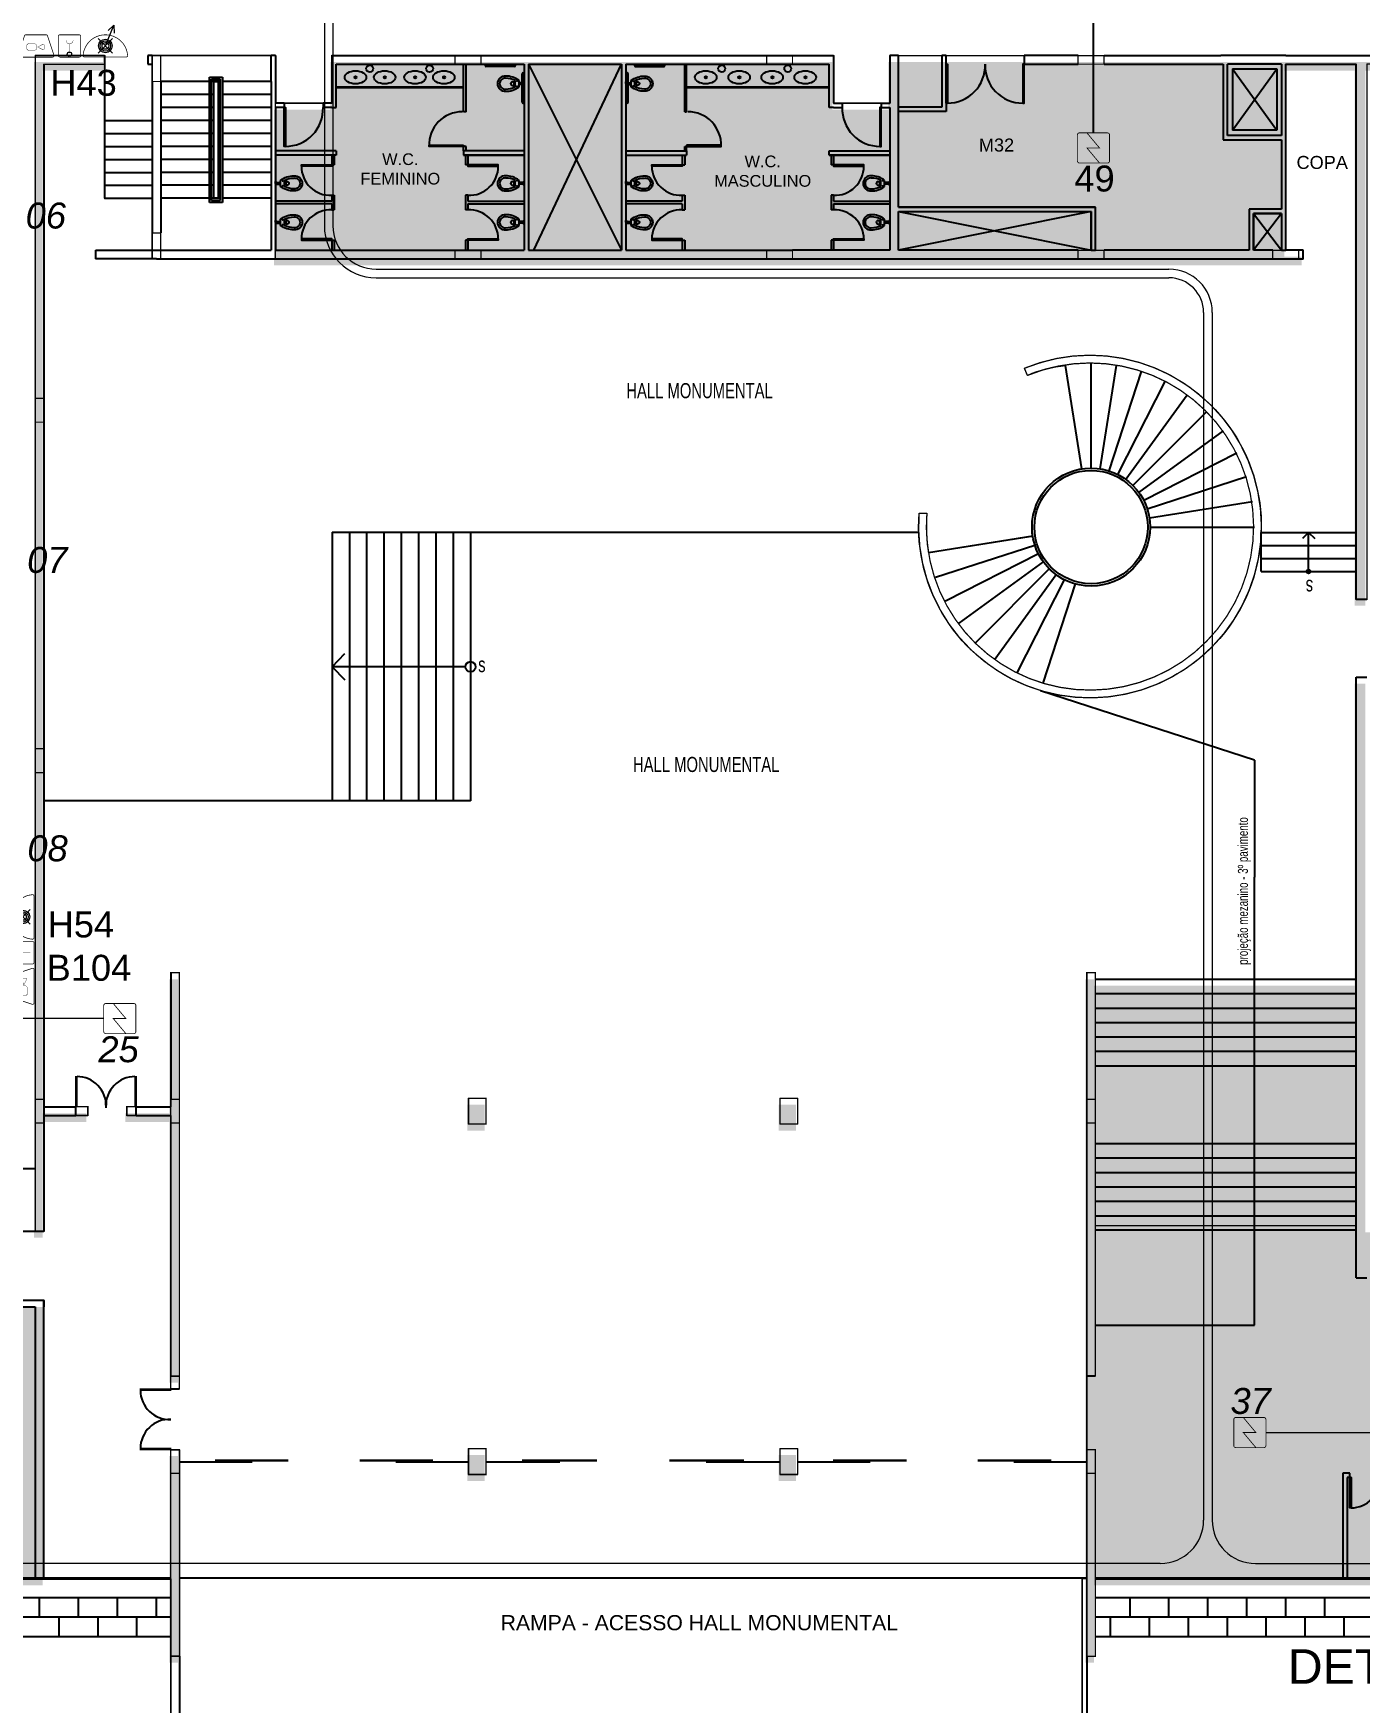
# Model space of a CAD drawing. Header units: metres. Extents: x -331 to 2982, y 362 to 2539.
# Drawn here: x 795.19 to 825.85, y 903.21 to 941.8 of the extents above; entities that cross this region are included whole.
import ezdxf
from ezdxf.enums import TextEntityAlignment as Align

# ---------------------------------------------------------------- set-up
doc = ezdxf.new("R2010")
doc.units = ezdxf.units.M
doc.layers.get('0').update_dxf_attribs({"color": 251})
for name, color, linetype in [('72_EGR_BASE_PRIMITIVE', 7, 'Continuous'), ('CX', 251, 'Continuous'), ('DET. FUMAÇA', 1, 'Continuous'), ('Div', 251, 'Continuous'), ('Pis', 251, 'Continuous')]:
    doc.layers.add(name, color=color, linetype=linetype)
doc.layers.add('_salas', color=251, linetype='Continuous', plot=False)
doc.styles.add('ARIAL', font='arial.ttf')
doc.styles.get("Standard").update_dxf_attribs({"font": 'arial.ttf', "height": 0.3})
doc.styles.add('X3G_ENTITY_1416989F', font='arial.ttf', dxfattribs={"height": 0.6})
doc.styles.add('X3G_ENTITY_14169C37', font='arial.ttf', dxfattribs={"height": 0.6})
doc.styles.add('X3G_ENTITY_14169CA3', font='arial.ttf', dxfattribs={"height": 0.6})
doc.styles.add('X3G_ENTITY_14169CA5', font='arial.ttf', dxfattribs={"height": 0.6})
doc.styles.add('X3G_ENTITY_14169CA7', font='arial.ttf', dxfattribs={"height": 0.6})
doc.styles.add('X3G_ENTITY_1416B688', font='arial.ttf', dxfattribs={"height": 0.6})
doc.styles.add('X3G_ENTITY_14214374', font='arial.ttf', dxfattribs={"height": 0.6})
doc.styles.add('X3G_ENTITY_14228BB1', font='arial.ttf', dxfattribs={"height": 0.6})
doc.styles.add('X3G_ENTITY_14228C2F', font='arial.ttf', dxfattribs={"height": 0.6})

# ---------------------------------------------------------------- blocks, each defined once
blk = doc.blocks.new('Detector de fumaça')
at = {"layer": 'DET. FUMAÇA', "linetype": 'Continuous', "lineweight": 15, "const_width": 0.0187}
blk.add_lwpolyline([(774.599, 539.816), (775.249, 539.816, -0.414214), (775.296, 539.769), (775.296, 539.167, -0.414214), (775.249, 539.12), (774.599, 539.12, -0.414214), (774.553, 539.167), (774.553, 539.769, -0.414214)], format="xyb", close=True, dxfattribs=at)
blk.add_lwpolyline([(774.773, 539.816), (775.064, 539.468), (774.773, 539.468), (775.064, 539.12)], dxfattribs=at)
blk = doc.blocks.new('WEW')
at = {"color": 1, "lineweight": 0, "true_color": 0xe60000}
for p, q in [((1781.244, 994.005), (1781.439, 994.482)), ((1781.439, 994.482), (1781.308, 994.36)), ((1781.439, 994.482), (1781.447, 994.302)), ((1781.075, 994.175), (1781.413, 993.836)), ((1781.413, 994.175), (1781.075, 993.836))]:
    blk.add_line(p, q, dxfattribs=at)
at = {"color": 1, "true_color": 0xe60000, "const_width": 0.0172}
for points in [[(1779.259, 993.747), (1780.023, 993.747, 0.511918), (1780.056, 993.793), (1779.907, 994.24, 0.322823), (1779.874, 994.263), (1779.408, 994.263, 0.322823), (1779.375, 994.24), (1779.226, 993.793, 0.511918)], [(1780.193, 994.263), (1780.641, 994.263, -0.414214), (1780.675, 994.229), (1780.675, 993.782, -0.414214), (1780.641, 993.747), (1780.193, 993.747, -0.414214), (1780.159, 993.782), (1780.159, 994.229, -0.414214)], [(1780.764, 993.748), (1781.724, 993.748, 0.435311), (1781.759, 993.784, 0.930949), (1780.73, 993.784, 0.435311)]]:
    blk.add_lwpolyline(points, format="xyb", close=True, dxfattribs=at)
at = {"color": 1, "true_color": 0xe60000, "const_width": 0.0086}
for points in [[(1779.463, 994.06), (1779.617, 994.06), (1779.652, 994.026), (1779.652, 993.936), (1779.617, 993.902), (1779.463, 993.902), (1779.428, 993.936), (1779.428, 994.026)], [(1779.832, 993.936), (1779.832, 994.026), (1779.802, 994.044), (1779.679, 993.981), (1779.802, 993.918)]]:
    blk.add_lwpolyline(points, close=True, dxfattribs=at)
for points in [[(1780.336, 994.135), (1780.338, 994.117), (1780.344, 994.099), (1780.351, 994.088), (1780.365, 994.073), (1780.373, 994.067), (1780.386, 994.06), (1780.397, 994.057), (1780.413, 994.055), (1780.421, 994.055), (1780.431, 994.056), (1780.45, 994.062), (1780.464, 994.07), (1780.477, 994.082), (1780.488, 994.096), (1780.494, 994.11), (1780.497, 994.122), (1780.498, 994.13), (1780.498, 994.136)], [(1780.417, 993.837), (1780.417, 994.055)]]:
    blk.add_lwpolyline(points, dxfattribs=at)
at = {"color": 1, "lineweight": 0, "true_color": 0xe60000}
for radius in [0.158, 0.119, 0.0774]:
    blk.add_circle((1781.244, 994.005), radius, dxfattribs=at)
blk = doc.blocks.new('VASO-SAN')
for p, q in [((302.411, 172.354), (302.411, 172.494)), ((302.499, 172.354), (302.499, 172.494)), ((302.351, 172.465), (302.38, 172.465)), ((302.351, 172.383), (302.38, 172.383)), ((302.38, 172.465), (302.38, 172.383)), ((302.599, 172.444), (302.499, 172.444)), ((302.599, 172.404), (302.499, 172.404)), ((302.599, 172.444), (302.599, 172.455)), ((302.599, 172.404), (302.599, 172.444)), ((302.599, 172.404), (302.599, 172.393)), ((302.619, 172.464), (302.609, 172.464)), ((302.619, 172.383), (302.609, 172.383)), ((302.619, 172.424), (302.619, 172.464)), ((302.619, 172.424), (302.619, 172.383))]:
    blk.add_line(p, q)
for centre in [(302.453, 172.486), (302.453, 172.362)]:
    blk.add_circle(centre, 0.00707)
for centre, radius, start, end in [((302.178, 172.42), 0.179, 86.6811, 178.7962), ((302.178, 172.42), 0.129, 86.6811, 178.7962), ((302.205, 172.134), 0.464, 50.6979, 92.0637), ((302.205, 172.134), 0.414, 60.1325, 92.0637), ((302.178, 172.427), 0.179, 181.2038, 273.3189), ((302.178, 172.427), 0.129, 181.2038, 273.3189), ((302.205, 172.713), 0.464, 267.9363, 309.3021), ((302.205, 172.713), 0.414, 267.9363, 299.8675), ((302.349, 172.422), 0.043, 86.6811, 178.7962), ((302.349, 172.426), 0.043, 181.2038, 273.3189), ((302.609, 172.455), 0.00935, 90, 180), ((302.609, 172.393), 0.00935, 180, 270)]:
    blk.add_arc(centre, radius, start, end)

msp = doc.modelspace()

# ---------------------------------------------------------------- hatches: boundary and pattern name
at = {"layer": '_salas', "transparency": 33554559}
h = msp.add_hatch(color=256, dxfattribs=at)
h.dxf.hatch_style = 1
h.paths.add_polyline_path([(779.351, 955.411), (776.826, 955.411), (776.826, 956.986), (779.351, 956.986), (792.881, 956.986), (792.881, 959.011), (795.12, 959.011), (795.12, 968.046), (770.956, 968.046), (770.956, 955.411), (764.106, 955.411), (764.106, 946.461), (770.956, 946.461), (770.956, 905.926), (795.406, 905.926), (795.406, 912.361), (773.841, 912.361), (773.841, 913.961), (777.366, 913.961), (777.366, 941.136), (776.426, 941.136), (776.426, 946.461), (779.351, 946.461)])
h = msp.add_hatch(color=256, dxfattribs=at)
h.dxf.hatch_style = 1
h.paths.add_polyline_path([(795.406, 940.936), (796.806, 940.936), (796.806, 941.136), (795.206, 941.136), (795.206, 913.961), (795.406, 913.961), (795.406, 916.636), (796.421, 916.636), (796.421, 916.836), (795.406, 916.836)])
h = msp.add_hatch(color=256, dxfattribs=at)
h.dxf.hatch_style = 1
h.paths.add_polyline_path([(795.406, 940.936), (796.806, 940.936), (796.806, 941.136), (795.206, 941.136), (795.206, 913.961), (795.406, 913.961), (795.406, 916.636), (796.421, 916.636), (796.421, 916.836), (795.406, 916.836)])
h = msp.add_hatch(color=256, dxfattribs=at)
h.dxf.hatch_style = 1
h.paths.add_polyline_path([(824.106, 940.936), (825.731, 940.936), (825.731, 928.568), (825.981, 928.568), (825.981, 940.936), (827.206, 940.936), (827.206, 941.136), (814.956, 941.136), (814.956, 940.036), (813.656, 940.036), (813.656, 941.136), (802.056, 941.136), (802.056, 940.036), (800.756, 940.036), (800.756, 936.436), (824.506, 936.436), (824.506, 936.636), (824.106, 936.636)])
h = msp.add_hatch(color=256, dxfattribs=at)
h.dxf.hatch_style = 1
h.paths.add_polyline_path([(870.156, 914.086), (825.981, 914.086), (825.981, 926.768), (825.731, 926.768), (825.731, 919.786), (819.706, 919.786), (819.706, 919.936), (819.506, 919.936), (819.506, 904.136), (819.706, 904.136), (819.706, 905.926), (875.356, 905.926), (875.356, 909.392), (874.131, 909.392), (874.131, 910.286), (874.481, 910.286), (874.481, 910.386), (870.931, 910.386), (870.931, 910.286), (871.281, 910.286), (871.281, 909.392), (870.156, 909.392)])
h = msp.add_hatch(color=256, dxfattribs=at)
h.dxf.hatch_style = 1
h.paths.add_polyline_path([(798.536, 919.936), (798.336, 919.936), (798.336, 916.836), (797.321, 916.836), (797.321, 916.636), (798.336, 916.636), (798.336, 910.611), (798.536, 910.611)])
h = msp.add_hatch(color=256, dxfattribs=at)
h.dxf.hatch_style = 1
h.paths.add_polyline_path([(798.536, 919.936), (798.336, 919.936), (798.336, 916.836), (797.321, 916.836), (797.321, 916.636), (798.336, 916.636), (798.336, 910.611), (798.536, 910.611)])
h = msp.add_hatch(color=256, dxfattribs=at)
h.dxf.hatch_style = 1
h.paths.add_polyline_path([(812.821, 917.036), (812.421, 917.036), (812.421, 916.436), (812.821, 916.436)])
h.paths.add_polyline_path([(805.621, 917.036), (805.221, 917.036), (805.221, 916.436), (805.621, 916.436)])
h.paths.add_polyline_path([(812.821, 908.936), (812.421, 908.936), (812.421, 908.336), (812.821, 908.336)])
h.paths.add_polyline_path([(805.621, 908.936), (805.221, 908.936), (805.221, 908.336), (805.621, 908.336)])
h = msp.add_hatch(color=256, dxfattribs=at)
h.dxf.hatch_style = 1
h.paths.add_polyline_path([(812.821, 917.036), (812.421, 917.036), (812.421, 916.436), (812.821, 916.436)])
h.paths.add_polyline_path([(805.621, 917.036), (805.221, 917.036), (805.221, 916.436), (805.621, 916.436)])
h.paths.add_polyline_path([(812.821, 908.936), (812.421, 908.936), (812.421, 908.336), (812.821, 908.336)])
h.paths.add_polyline_path([(805.621, 908.936), (805.221, 908.936), (805.221, 908.336), (805.621, 908.336)])
h = msp.add_hatch(color=256, dxfattribs=at)
h.dxf.hatch_style = 1
h.paths.add_polyline_path([(798.536, 908.911), (798.336, 908.911), (798.336, 904.136), (798.536, 904.136)])
h = msp.add_hatch(color=256, dxfattribs=at)
h.dxf.hatch_style = 1
h.paths.add_polyline_path([(798.536, 908.911), (798.336, 908.911), (798.336, 904.136), (798.536, 904.136)])

# ---------------------------------------------------------------- linework, layer by layer
at = {"lineweight": 0}
for p, q in [((773.859, 912.511), (795.424, 912.511)), ((795.424, 912.511), (795.424, 906.076))]:
    msp.add_line(p, q, dxfattribs=at)
for points in [[(876.539, 968.196), (895.249, 968.196), (895.249, 906.076), (819.739, 906.076)], [(798.369, 906.076), (770.989, 906.076), (770.989, 946.611)], [(800.789, 940.186), (802.089, 940.186), (802.089, 941.286), (813.689, 941.286), (813.689, 940.186), (814.989, 940.186), (814.989, 941.286), (827.239, 941.286), (827.239, 941.086), (826.014, 941.086), (826.014, 928.718), (825.764, 928.718), (825.764, 941.086), (824.139, 941.086), (824.139, 936.786), (824.539, 936.786), (824.539, 936.586), (800.789, 936.586)], [(797.939, 936.786), (796.639, 936.786), (796.639, 936.586), (797.939, 936.586)], [(819.739, 919.936), (819.739, 920.086), (819.539, 920.086), (819.539, 904.286), (819.739, 904.286), (819.739, 906.076)], [(798.369, 906.076), (798.369, 873.934), (819.434, 873.934), (819.434, 906.076)], [(819.539, 906.076), (819.434, 906.076)]]:
    msp.add_lwpolyline(points, dxfattribs=at)
for points in [[(796.839, 941.086), (796.839, 941.286), (795.239, 941.286), (795.239, 914.111), (795.439, 914.111), (795.439, 916.786), (796.454, 916.786), (796.454, 916.986), (795.439, 916.986), (795.439, 941.086)], [(797.939, 936.586), (800.789, 936.586), (800.789, 941.286), (797.939, 941.286)], [(796.839, 939.786), (797.939, 939.786), (797.939, 937.986), (796.839, 937.986)], [(802.097, 930.259), (805.297, 930.259), (805.297, 924.059), (802.097, 924.059)], [(798.569, 910.761), (798.569, 920.086), (798.369, 920.086), (798.369, 916.986), (797.354, 916.986), (797.354, 916.786), (798.369, 916.786), (798.369, 910.761)], [(819.739, 919.936), (825.764, 919.936), (825.764, 914.236), (819.739, 914.236)], [(805.254, 917.186), (805.654, 917.186), (805.654, 916.586), (805.254, 916.586)], [(812.454, 917.186), (812.854, 917.186), (812.854, 916.586), (812.454, 916.586)], [(798.369, 909.061), (798.569, 909.061), (798.569, 904.286), (798.369, 904.286)], [(805.254, 909.086), (805.654, 909.086), (805.654, 908.486), (805.254, 908.486)], [(812.454, 909.086), (812.854, 909.086), (812.854, 908.486), (812.454, 908.486)]]:
    msp.add_lwpolyline(points, close=True, dxfattribs=at)
msp.add_lwpolyline([(819.425, 931.734), (819.047, 934.12, 0.078409), (818.166, 933.891), (818.097, 934.057, -3.545792), (815.666, 930.708), (815.846, 930.708, 0.060935), (815.883, 929.791), (818.29, 930.173, -0.414214), (819.425, 931.734)], format="xyb", close=True, dxfattribs=at)
at = {"layer": '72_EGR_BASE_PRIMITIVE', "color": 150, "true_color": 0x007fff}
msp.add_polyline3d([(819.695, 939.488, 0), (819.695, 942.91, 0)], dxfattribs=at)
at = {"layer": 'CX', "ltscale": 8}
for points in [[(816.289, 941.086), (816.319, 941.086), (816.319, 940.186), (816.289, 940.186)], [(818.089, 941.086), (818.059, 941.086), (818.059, 940.186), (818.089, 940.186)], [(800.989, 940.086), (801.019, 940.086), (801.019, 939.186), (800.989, 939.186)], [(814.789, 940.086), (814.759, 940.086), (814.759, 939.186), (814.789, 939.186)], [(805.139, 939.216), (805.139, 939.186), (804.339, 939.186), (804.339, 939.216)], [(810.289, 939.216), (810.289, 939.186), (811.089, 939.186), (811.089, 939.216)], [(802.089, 938.756), (802.089, 938.726), (801.389, 938.726), (801.389, 938.756)], [(805.239, 938.756), (805.239, 938.726), (805.939, 938.726), (805.939, 938.756)], [(810.189, 938.756), (810.189, 938.726), (809.489, 938.726), (809.489, 938.756)], [(813.689, 938.756), (813.689, 938.726), (814.389, 938.726), (814.389, 938.756)], [(802.089, 937.016), (802.089, 937.046), (801.389, 937.046), (801.389, 937.016)], [(805.239, 937.016), (805.239, 937.046), (805.939, 937.046), (805.939, 937.016)], [(810.189, 937.016), (810.189, 937.046), (809.489, 937.046), (809.489, 937.016)], [(813.689, 937.016), (813.689, 937.046), (814.389, 937.046), (814.389, 937.016)], [(825.618, 908.416), (825.648, 908.416), (825.648, 907.716), (825.618, 907.716)]]:
    msp.add_lwpolyline(points, close=True, dxfattribs=at)
at = {"layer": 'CX', "color": 251, "ltscale": 8, "true_color": 0x606060}
for centre, radius, start, end in [((816.319, 941.057), 0.871, 270, 1.942), ((818.059, 941.057), 0.871, 178.058, 270), ((801.019, 940.057), 0.871, 270, 1.942), ((805.109, 939.216), 0.771, 90, 182.1894), ((810.319, 939.216), 0.771, 357.8106, 90), ((814.759, 940.057), 0.871, 178.058, 270), ((802.059, 938.726), 0.671, 180, 272.5089), ((805.268, 938.726), 0.671, 267.4911, 0), ((810.159, 938.726), 0.671, 180, 272.5089), ((813.718, 938.726), 0.671, 267.4911, 0), ((802.059, 937.046), 0.671, 87.4911, 180), ((805.268, 937.046), 0.671, 0, 92.5089), ((810.159, 937.046), 0.671, 87.4911, 180), ((813.718, 937.046), 0.671, 0, 92.5089), ((825.648, 908.387), 0.671, 270, 2.5089)]:
    msp.add_arc(centre, radius, start, end, dxfattribs=at)
at = {"layer": 'DET. FUMAÇA', "color": 2, "linetype": 'Continuous', "lineweight": 0}
msp.add_circle((796.029, 941.317), 0.0504, dxfattribs=at)
at = {"layer": 'Div', "color": 230, "linetype": 'Continuous', "lineweight": 0}
for p, q in [((801.919, 947.75), (801.919, 937.348)), ((802.119, 947.75), (802.119, 937.348)), ((803.119, 936.348), (821.439, 936.348)), ((803.119, 936.148), (821.439, 936.148)), ((822.239, 935.348), (822.239, 907.431)), ((822.439, 935.348), (822.439, 907.431)), ((821.239, 906.431), (769.27, 906.431)), ((823.439, 906.431), (897.657, 906.431))]:
    msp.add_line(p, q, dxfattribs=at)
at = {"layer": 'Div', "lineweight": 0, "ltscale": 0.8}
for p, q in [((805.139, 939.986), (805.139, 941.086)), ((805.199, 939.986), (805.199, 941.086)), ((810.249, 939.986), (810.249, 941.086)), ((810.289, 939.986), (810.289, 941.086)), ((805.139, 939.086), (805.139, 939.186)), ((805.199, 939.086), (805.199, 939.186)), ((810.249, 939.086), (810.249, 939.186)), ((810.289, 939.086), (810.289, 939.186)), ((802.089, 938.986), (802.089, 938.756)), ((802.089, 938.756), (802.149, 938.756)), ((802.149, 938.986), (802.149, 938.756)), ((805.179, 938.986), (805.179, 938.756)), ((805.239, 938.756), (805.179, 938.756)), ((805.239, 938.986), (805.239, 938.756)), ((810.189, 938.986), (810.189, 938.756)), ((810.189, 938.756), (810.249, 938.756)), ((810.249, 938.986), (810.249, 938.756)), ((813.629, 938.986), (813.629, 938.756)), ((813.689, 938.756), (813.629, 938.756)), ((813.689, 938.986), (813.689, 938.756)), ((802.089, 938.056), (802.149, 938.056)), ((802.089, 938.056), (802.089, 937.916)), ((802.149, 938.056), (802.149, 937.716)), ((805.239, 938.056), (805.179, 938.056)), ((805.179, 938.056), (805.179, 937.716)), ((805.239, 938.056), (805.239, 937.916)), ((810.189, 938.056), (810.249, 938.056)), ((810.189, 938.056), (810.189, 937.916)), ((810.249, 938.056), (810.249, 937.716)), ((813.689, 938.056), (813.629, 938.056)), ((813.629, 938.056), (813.629, 937.716)), ((813.689, 938.056), (813.689, 937.916)), ((802.089, 937.916), (800.789, 937.916)), ((802.089, 937.856), (800.789, 937.856)), ((802.089, 937.856), (802.089, 937.716)), ((802.089, 937.716), (802.149, 937.716)), ((805.239, 937.716), (805.179, 937.716)), ((805.239, 937.916), (806.539, 937.916)), ((805.239, 937.856), (806.539, 937.856)), ((805.239, 937.856), (805.239, 937.716)), ((810.189, 937.916), (808.889, 937.916)), ((810.189, 937.856), (808.889, 937.856)), ((810.189, 937.856), (810.189, 937.716)), ((810.189, 937.716), (810.249, 937.716)), ((813.689, 937.716), (813.629, 937.716)), ((813.689, 937.916), (814.989, 937.916)), ((813.689, 937.856), (814.989, 937.856)), ((813.689, 937.856), (813.689, 937.716)), ((802.089, 937.016), (802.149, 937.016)), ((802.089, 937.016), (802.089, 936.786)), ((802.089, 936.866), (802.089, 936.786)), ((802.149, 937.016), (802.149, 936.786)), ((805.239, 937.016), (805.179, 937.016)), ((805.179, 937.016), (805.179, 936.786)), ((805.239, 937.016), (805.239, 936.786)), ((810.189, 937.016), (810.249, 937.016)), ((810.189, 937.016), (810.189, 936.786)), ((810.249, 937.016), (810.249, 936.786)), ((813.689, 937.016), (813.629, 937.016)), ((813.629, 937.016), (813.629, 936.786)), ((813.689, 937.016), (813.689, 936.786))]:
    msp.add_line(p, q, dxfattribs=at)
at = {"layer": 'Div', "lineweight": 0}
for p, q in [((805.199, 939.986), (805.139, 939.986)), ((810.249, 939.986), (810.289, 939.986)), ((805.199, 939.186), (805.139, 939.186)), ((810.249, 939.186), (810.289, 939.186)), ((825.648, 908.416), (825.554, 908.416)), ((825.648, 908.416), (825.554, 908.416)), ((825.618, 908.416), (825.618, 908.516))]:
    msp.add_line(p, q, dxfattribs=at)
at = {"layer": 'Div', "color": 150, "linetype": 'Continuous', "lineweight": 0}
for p, q in [((796.821, 919.026), (794.587, 919.026)), ((823.68, 909.457), (827.246, 909.457))]:
    msp.add_line(p, q, dxfattribs=at)
at = {"layer": 'Div', "color": 230, "linetype": 'Continuous', "lineweight": 0}
for centre, radius, start, end in [((803.119, 937.348), 1.2, 180, 270), ((803.119, 937.348), 1, 180, 270), ((821.439, 935.348), 1, 0, 90), ((821.439, 935.348), 0.8, 0, 90), ((821.239, 907.431), 1, 270, 0), ((823.439, 907.431), 1, 180, 270)]:
    msp.add_arc(centre, radius, start, end, dxfattribs=at)
at = {"layer": 'Pis'}
for p, q in [((795.439, 941.086), (795.439, 914.111)), ((796.839, 941.286), (796.839, 941.086)), ((796.839, 941.086), (796.839, 937.986)), ((797.939, 941.286), (797.839, 941.286)), ((797.839, 941.286), (797.839, 941.086)), ((797.839, 941.086), (797.939, 941.086)), ((800.789, 941.286), (800.689, 941.286)), ((800.689, 940.686), (800.689, 941.286)), ((800.789, 941.286), (800.789, 940.186)), ((802.089, 941.286), (813.689, 941.286)), ((802.089, 941.286), (802.089, 940.186)), ((802.189, 940.086), (802.189, 941.086)), ((802.189, 941.086), (806.539, 941.086)), ((802.189, 940.086), (802.189, 941.086)), ((805.139, 939.986), (805.139, 941.086)), ((805.199, 939.986), (805.199, 941.086)), ((805.637, 941.061), (805.637, 941.086)), ((805.662, 941.062), (805.662, 941.086)), ((806.312, 941.061), (805.664, 941.061)), ((806.314, 941.062), (806.314, 941.086)), ((806.339, 941.061), (806.339, 941.086)), ((806.539, 941.086), (806.539, 936.786)), ((806.639, 941.086), (808.789, 936.786)), ((806.639, 941.086), (806.639, 936.786)), ((806.639, 941.086), (808.789, 941.086)), ((806.764, 936.786), (808.789, 941.086)), ((808.789, 941.086), (808.789, 936.786)), ((808.889, 941.086), (808.889, 936.786)), ((808.889, 941.086), (813.589, 941.086)), ((809.089, 941.061), (809.089, 941.086)), ((809.114, 941.062), (809.114, 941.086)), ((809.115, 941.061), (809.764, 941.061)), ((809.765, 941.062), (809.765, 941.086)), ((809.79, 941.061), (809.79, 941.086)), ((810.249, 939.986), (810.249, 941.086)), ((810.289, 939.986), (810.289, 941.086)), ((813.589, 940.086), (813.589, 941.086)), ((813.589, 940.086), (813.589, 941.086)), ((813.589, 940.086), (813.589, 941.086)), ((813.689, 941.286), (813.689, 940.186)), ((815.189, 941.286), (814.989, 941.286)), ((814.989, 941.286), (814.989, 940.186)), ((815.189, 937.779), (815.189, 941.286)), ((816.289, 941.286), (816.189, 941.286)), ((816.189, 941.286), (816.189, 940.093)), ((816.289, 941.086), (816.289, 941.286)), ((816.289, 941.086), (816.289, 939.993)), ((819.339, 941.286), (818.089, 941.286)), ((818.089, 941.286), (818.089, 941.086)), ((818.089, 941.086), (819.339, 941.086)), ((819.939, 941.286), (822.639, 941.286)), ((819.939, 941.086), (822.639, 941.086)), ((824.139, 941.286), (822.639, 941.286)), ((822.639, 941.086), (822.689, 941.086)), ((822.689, 941.086), (822.689, 939.336)), ((824.039, 941.086), (822.789, 941.086)), ((822.789, 939.436), (822.789, 941.086)), ((824.039, 941.086), (824.039, 939.436)), ((824.139, 941.286), (827.239, 941.286)), ((824.139, 941.086), (825.764, 941.086)), ((824.139, 936.786), (824.139, 941.086)), ((825.764, 928.718), (825.764, 941.086)), ((797.939, 940.686), (797.939, 937.186)), ((798.139, 940.686), (798.139, 937.186)), ((799.264, 940.686), (798.139, 940.686)), ((799.264, 937.886), (799.264, 940.786)), ((799.264, 940.786), (799.564, 940.786)), ((799.314, 937.936), (799.314, 940.736)), ((799.314, 940.736), (799.514, 940.736)), ((799.514, 940.686), (799.314, 940.686)), ((799.364, 937.986), (799.364, 940.686)), ((799.364, 940.686), (799.464, 940.686)), ((799.464, 940.686), (799.464, 937.986)), ((799.514, 940.736), (799.514, 937.936)), ((799.564, 940.786), (799.564, 937.886)), ((800.689, 940.686), (799.564, 940.686)), ((799.564, 940.686), (799.564, 937.986)), ((800.689, 940.686), (800.689, 937.986)), ((806.314, 941.036), (805.662, 941.036)), ((806.489, 940.211), (806.489, 940.862)), ((806.514, 940.887), (806.539, 940.887)), ((806.514, 940.212), (806.514, 940.861)), ((806.515, 940.862), (806.539, 940.862)), ((808.914, 940.887), (808.889, 940.887)), ((808.912, 940.862), (808.889, 940.862)), ((808.914, 940.212), (808.914, 940.861)), ((808.939, 940.211), (808.939, 940.862)), ((809.114, 941.036), (809.765, 941.036)), ((822.907, 939.558), (823.929, 940.976)), ((822.907, 940.976), (823.929, 939.558)), ((822.907, 940.976), (823.929, 940.976)), ((822.907, 940.976), (822.907, 939.558)), ((823.929, 940.976), (823.929, 939.558)), ((799.264, 940.386), (798.139, 940.386)), ((799.364, 940.386), (799.314, 940.386)), ((799.514, 940.386), (799.464, 940.386)), ((800.689, 940.386), (799.564, 940.386)), ((805.139, 940.556), (802.189, 940.556)), ((805.139, 940.536), (802.189, 940.536)), ((813.589, 940.556), (810.289, 940.556)), ((813.589, 940.536), (810.289, 940.536)), ((799.264, 940.086), (798.139, 940.086)), ((799.364, 940.086), (799.314, 940.086)), ((799.514, 940.086), (799.464, 940.086)), ((800.689, 940.086), (799.564, 940.086)), ((800.989, 940.186), (800.789, 940.186)), ((800.989, 940.086), (800.789, 940.086)), ((800.789, 940.086), (800.789, 936.786)), ((800.989, 940.186), (800.989, 940.086)), ((801.889, 940.186), (801.889, 940.086)), ((802.089, 940.186), (801.889, 940.186)), ((802.089, 940.086), (801.889, 940.086)), ((802.089, 940.086), (802.189, 940.086)), ((802.089, 940.086), (802.189, 940.086)), ((805.199, 939.986), (805.139, 939.986)), ((806.514, 940.186), (806.539, 940.186)), ((806.515, 940.211), (806.539, 940.211)), ((808.912, 940.211), (808.889, 940.211)), ((808.914, 940.186), (808.889, 940.186)), ((810.249, 939.986), (810.289, 939.986)), ((813.689, 940.086), (813.589, 940.086)), ((813.689, 940.086), (813.589, 940.086)), ((813.689, 940.086), (813.589, 940.086)), ((813.689, 940.186), (813.889, 940.186)), ((813.689, 940.086), (813.889, 940.086)), ((813.889, 940.186), (813.889, 940.086)), ((814.789, 940.186), (814.789, 940.086)), ((814.789, 940.186), (814.989, 940.186)), ((814.789, 940.086), (814.989, 940.086)), ((814.989, 940.086), (814.989, 938.986)), ((816.189, 940.093), (815.189, 940.093)), ((816.289, 939.993), (815.189, 939.993)), ((796.839, 939.786), (797.939, 939.786)), ((799.264, 939.786), (798.139, 939.786)), ((799.364, 939.786), (799.314, 939.786)), ((799.514, 939.786), (799.464, 939.786)), ((800.689, 939.786), (799.564, 939.786)), ((823.929, 939.558), (822.907, 939.558)), ((796.839, 939.486), (797.939, 939.486)), ((796.839, 939.186), (797.939, 939.186)), ((799.264, 939.486), (798.139, 939.486)), ((799.264, 939.186), (798.139, 939.186)), ((799.364, 939.486), (799.314, 939.486)), ((799.364, 939.186), (799.314, 939.186)), ((799.514, 939.486), (799.464, 939.486)), ((799.514, 939.186), (799.464, 939.186)), ((800.689, 939.486), (799.564, 939.486)), ((800.689, 939.186), (799.564, 939.186)), ((805.139, 939.086), (805.139, 939.186)), ((805.199, 939.186), (805.139, 939.186)), ((805.199, 939.086), (805.199, 939.186)), ((810.249, 939.086), (810.249, 939.186)), ((810.249, 939.186), (810.289, 939.186)), ((810.289, 939.086), (810.289, 939.186)), ((822.689, 939.336), (824.039, 939.336)), ((822.689, 939.336), (824.039, 939.336)), ((824.039, 939.436), (822.789, 939.436)), ((824.039, 939.436), (822.789, 939.436)), ((824.039, 939.336), (824.039, 937.736)), ((824.039, 939.336), (824.039, 937.736)), ((796.839, 938.886), (797.939, 938.886)), ((799.264, 938.886), (798.139, 938.886)), ((799.364, 938.886), (799.314, 938.886)), ((799.514, 938.886), (799.464, 938.886)), ((800.689, 938.886), (799.564, 938.886)), ((802.189, 939.086), (800.789, 939.086)), ((800.789, 939.086), (800.789, 939.036)), ((802.189, 938.986), (800.789, 938.986)), ((802.089, 938.986), (802.089, 938.756)), ((802.089, 938.756), (802.149, 938.756)), ((802.149, 938.986), (802.149, 938.756)), ((802.189, 939.086), (802.189, 938.986)), ((806.539, 939.086), (805.139, 939.086)), ((805.139, 939.086), (805.139, 938.986)), ((806.539, 938.986), (805.139, 938.986)), ((805.139, 938.986), (806.539, 938.986)), ((805.179, 938.986), (805.179, 938.756)), ((805.239, 938.756), (805.179, 938.756)), ((805.239, 938.986), (805.239, 938.756)), ((808.889, 939.086), (810.289, 939.086)), ((808.889, 938.986), (810.289, 938.986)), ((810.189, 938.986), (810.189, 938.756)), ((810.189, 938.756), (810.249, 938.756)), ((810.249, 938.986), (810.249, 938.756)), ((810.289, 939.086), (810.289, 938.986)), ((813.589, 939.086), (814.989, 939.086)), ((813.589, 938.986), (813.589, 939.086)), ((813.589, 938.986), (814.989, 938.986)), ((814.989, 938.986), (813.589, 938.986)), ((813.589, 938.986), (814.989, 938.986)), ((813.629, 938.986), (813.629, 938.756)), ((813.689, 938.756), (813.629, 938.756)), ((813.689, 938.986), (813.689, 938.756)), ((814.989, 938.986), (814.989, 936.786)), ((796.839, 938.586), (797.939, 938.586)), ((799.264, 938.586), (798.139, 938.586)), ((799.364, 938.586), (799.314, 938.586)), ((799.514, 938.586), (799.464, 938.586)), ((800.689, 938.586), (799.564, 938.586)), ((796.839, 938.286), (797.939, 938.286)), ((796.839, 937.986), (797.939, 937.986)), ((799.264, 938.286), (798.139, 938.286)), ((799.264, 937.986), (798.139, 937.986)), ((799.364, 938.286), (799.314, 938.286)), ((799.514, 937.986), (799.314, 937.986)), ((799.464, 937.986), (799.364, 937.986)), ((799.514, 938.286), (799.464, 938.286)), ((800.689, 938.286), (799.564, 938.286)), ((800.689, 937.986), (799.564, 937.986)), ((799.564, 937.986), (799.564, 937.886)), ((800.689, 937.986), (800.689, 936.786)), ((802.089, 938.056), (802.149, 938.056)), ((802.089, 938.056), (802.089, 937.916)), ((802.149, 938.056), (802.149, 937.716)), ((805.239, 938.056), (805.179, 938.056)), ((805.179, 938.056), (805.179, 937.716)), ((805.239, 938.056), (805.239, 937.916)), ((810.189, 938.056), (810.249, 938.056)), ((810.189, 938.056), (810.189, 937.916)), ((810.249, 938.056), (810.249, 937.716)), ((813.689, 938.056), (813.629, 938.056)), ((813.629, 938.056), (813.629, 937.716)), ((813.689, 938.056), (813.689, 937.916)), ((799.564, 937.886), (799.264, 937.886)), ((799.514, 937.936), (799.314, 937.936)), ((802.089, 937.916), (800.789, 937.916)), ((802.089, 937.856), (800.789, 937.856)), ((802.089, 937.856), (802.089, 937.716)), ((802.089, 937.716), (802.149, 937.716)), ((805.239, 937.716), (805.179, 937.716)), ((805.239, 937.916), (806.539, 937.916)), ((805.239, 937.856), (806.539, 937.856)), ((805.239, 937.856), (805.239, 937.716)), ((810.189, 937.916), (808.889, 937.916)), ((810.189, 937.856), (808.889, 937.856)), ((810.189, 937.856), (810.189, 937.716)), ((810.189, 937.716), (810.249, 937.716)), ((813.689, 937.716), (813.629, 937.716)), ((813.689, 937.916), (814.989, 937.916)), ((813.689, 937.856), (814.989, 937.856)), ((813.689, 937.856), (813.689, 937.716)), ((815.189, 937.779), (819.739, 937.779)), ((819.739, 937.779), (815.189, 937.779)), ((815.189, 937.779), (815.189, 937.779)), ((815.189, 937.679), (819.639, 936.786)), ((819.639, 937.679), (815.189, 936.786)), ((815.189, 936.786), (815.189, 937.679)), ((815.189, 937.679), (819.639, 937.679)), ((815.189, 937.679), (819.639, 937.679)), ((815.189, 937.679), (815.189, 937.679)), ((819.639, 936.786), (819.639, 937.679)), ((819.639, 937.679), (819.639, 936.786)), ((819.739, 936.786), (819.739, 937.779)), ((819.739, 936.786), (819.739, 937.779)), ((824.039, 937.736), (823.289, 937.736)), ((823.289, 937.736), (823.289, 936.786)), ((824.039, 937.736), (823.289, 937.736)), ((823.289, 937.736), (823.289, 936.786)), ((823.389, 937.636), (824.039, 936.786)), ((824.039, 937.636), (823.389, 936.786)), ((823.389, 937.636), (823.389, 936.786)), ((824.039, 937.636), (823.389, 937.636)), ((823.389, 936.786), (823.389, 937.636)), ((823.389, 937.636), (824.039, 937.636)), ((824.039, 937.736), (824.039, 937.736)), ((824.039, 937.636), (824.039, 936.786)), ((824.039, 937.636), (824.039, 936.786)), ((802.089, 937.016), (802.149, 937.016)), ((802.089, 937.016), (802.089, 936.786)), ((802.089, 936.866), (802.089, 936.786)), ((802.149, 937.016), (802.149, 936.786)), ((805.239, 937.016), (805.179, 937.016)), ((805.179, 937.016), (805.179, 936.786)), ((805.239, 937.016), (805.239, 936.786)), ((810.189, 937.016), (810.249, 937.016)), ((810.189, 937.016), (810.189, 936.786)), ((810.249, 937.016), (810.249, 936.786)), ((813.689, 937.016), (813.629, 937.016)), ((813.629, 937.016), (813.629, 936.786)), ((813.689, 937.016), (813.689, 936.786)), ((796.639, 936.586), (796.639, 936.786)), ((796.639, 936.786), (797.939, 936.786)), ((797.939, 936.586), (796.639, 936.586)), ((797.939, 936.786), (800.689, 936.786)), ((798.039, 936.586), (797.939, 936.586)), ((798.039, 936.586), (824.439, 936.586)), ((800.789, 936.786), (806.539, 936.786)), ((806.639, 936.786), (808.789, 936.786)), ((808.889, 936.786), (812.739, 936.786)), ((814.989, 936.786), (812.739, 936.786)), ((819.339, 936.786), (815.189, 936.786)), ((819.639, 936.786), (819.739, 936.786)), ((823.289, 936.786), (819.939, 936.786)), ((823.289, 936.786), (823.289, 936.786)), ((823.839, 936.786), (823.389, 936.786)), ((824.039, 936.786), (824.139, 936.786)), ((824.539, 936.786), (824.139, 936.786)), ((824.439, 936.586), (824.539, 936.586)), ((824.539, 936.586), (824.539, 936.786)), ((819.425, 931.734), (819.047, 934.12)), ((819.639, 931.751), (819.639, 934.166)), ((819.852, 931.734), (820.23, 934.12)), ((820.06, 931.684), (820.807, 933.981)), ((820.258, 931.602), (821.355, 933.754)), ((820.441, 931.49), (821.86, 933.444)), ((820.604, 931.351), (822.311, 933.059)), ((820.743, 931.188), (822.697, 932.608)), ((820.855, 931.006), (823.007, 932.102)), ((820.937, 930.808), (823.234, 931.554)), ((820.987, 930.6), (823.372, 930.977)), ((815.656, 930.259), (802.097, 930.259)), ((802.097, 930.259), (802.097, 924.059)), ((802.497, 930.259), (802.497, 924.059)), ((802.897, 930.259), (802.897, 924.059)), ((803.297, 930.259), (803.297, 924.059)), ((803.697, 930.259), (803.697, 924.059)), ((804.097, 930.259), (804.097, 924.059)), ((804.497, 930.259), (804.497, 924.059)), ((804.897, 930.259), (804.897, 924.059)), ((805.297, 930.259), (805.297, 924.059)), ((821.004, 930.386), (823.419, 930.386)), ((823.571, 930.259), (825.764, 930.259)), ((823.571, 929.359), (823.571, 930.259)), ((824.667, 930.259), (824.527, 930.125)), ((824.667, 929.403), (824.667, 930.259)), ((824.667, 930.259), (824.808, 930.125)), ((818.29, 930.173), (815.883, 929.791)), ((818.34, 929.964), (816.044, 929.218)), ((823.571, 929.959), (825.764, 929.959)), ((818.422, 929.766), (816.271, 928.67)), ((818.534, 929.584), (816.581, 928.164)), ((823.571, 929.659), (825.764, 929.659)), ((818.673, 929.421), (816.966, 927.713)), ((818.836, 929.282), (817.417, 927.328)), ((819.019, 929.17), (817.923, 927.018)), ((823.571, 929.359), (825.764, 929.359)), ((819.269, 929.072), (818.523, 926.775)), ((825.764, 928.718), (826.014, 928.718)), ((802.097, 927.159), (802.39, 927.465)), ((805.18, 927.159), (802.097, 927.159)), ((802.097, 927.159), (802.39, 926.852)), ((825.764, 926.645), (825.764, 926.918)), ((825.764, 926.918), (826.014, 926.918)), ((823.419, 924.995), (818.467, 926.603)), ((825.764, 913.036), (825.764, 926.645)), ((823.419, 924.995), (823.419, 922.292)), ((805.297, 924.059), (795.439, 924.059)), ((823.419, 911.936), (823.419, 922.292)), ((798.369, 920.086), (798.369, 917.161)), ((819.739, 919.936), (825.764, 919.936)), ((819.739, 919.603), (825.764, 919.603)), ((819.739, 919.269), (825.764, 919.269)), ((819.739, 918.936), (825.764, 918.936)), ((819.739, 918.603), (825.764, 918.603)), ((819.739, 918.269), (825.764, 918.269)), ((819.739, 917.936), (825.764, 917.936)), ((795.439, 916.986), (796.173, 916.986)), ((795.439, 916.786), (796.173, 916.786)), ((796.173, 916.786), (796.173, 916.986)), ((796.873, 916.966), (796.873, 916.986)), ((797.573, 916.986), (798.369, 916.986)), ((797.573, 916.786), (797.573, 916.986)), ((797.573, 916.786), (798.369, 916.786)), ((819.739, 916.136), (825.764, 916.136)), ((819.739, 915.803), (825.764, 915.803)), ((793.739, 915.561), (795.239, 915.561)), ((819.739, 915.469), (825.764, 915.469)), ((819.739, 915.136), (825.764, 915.136)), ((819.739, 914.803), (825.764, 914.803)), ((819.739, 914.469), (825.764, 914.469)), ((793.739, 914.111), (795.239, 914.111)), ((795.239, 914.111), (795.439, 914.111)), ((825.764, 914.136), (819.739, 914.136)), ((825.764, 913.036), (825.764, 914.136)), ((825.764, 913.036), (826.014, 913.036)), ((795.439, 912.511), (791.989, 912.511)), ((795.439, 906.276), (795.439, 912.511)), ((795.439, 912.511), (795.439, 912.361)), ((795.439, 912.511), (795.439, 912.361)), ((791.989, 912.361), (795.239, 912.361)), ((795.239, 912.361), (795.239, 906.096)), ((819.739, 911.936), (823.419, 911.936)), ((819.739, 910.761), (819.539, 910.761)), ((798.569, 910.461), (798.369, 910.461)), ((825.618, 908.516), (825.454, 908.516)), ((825.454, 908.516), (825.454, 906.096)), ((825.618, 908.416), (825.554, 908.416)), ((825.554, 908.416), (825.554, 906.096)), ((825.648, 908.416), (825.554, 908.416)), ((825.648, 908.416), (825.554, 908.416)), ((825.618, 908.416), (825.618, 908.516)), ((771.239, 906.076), (798.369, 906.076)), ((793.989, 906.096), (798.369, 906.096)), ((795.239, 906.096), (795.439, 906.096)), ((795.439, 906.096), (795.439, 906.296)), ((795.439, 906.096), (795.439, 906.296)), ((798.569, 906.096), (819.539, 906.096)), ((819.739, 906.096), (895.229, 906.096)), ((819.739, 906.076), (895.249, 906.076)), ((798.369, 905.636), (770.809, 905.636)), ((795.339, 905.186), (795.339, 905.636)), ((795.789, 905.636), (795.789, 905.636)), ((796.239, 905.186), (796.239, 905.636)), ((796.689, 905.636), (796.689, 905.636)), ((797.139, 905.186), (797.139, 905.636)), ((798.019, 905.636), (798.019, 905.636)), ((798.039, 905.186), (798.039, 905.636)), ((895.689, 905.636), (819.739, 905.636)), ((820.089, 905.636), (820.089, 905.636)), ((820.539, 905.186), (820.539, 905.636)), ((820.989, 905.636), (820.989, 905.636)), ((821.439, 905.186), (821.439, 905.636)), ((821.889, 905.636), (821.889, 905.636)), ((822.339, 905.186), (822.339, 905.636)), ((822.789, 905.636), (822.789, 905.636)), ((823.239, 905.186), (823.239, 905.636)), ((823.689, 905.636), (823.689, 905.636)), ((824.139, 905.186), (824.139, 905.636)), ((824.589, 905.636), (824.589, 905.636)), ((825.039, 905.186), (825.039, 905.636)), ((825.489, 905.636), (825.489, 905.636)), ((798.369, 905.186), (770.809, 905.186)), ((795.789, 904.736), (795.789, 905.186)), ((796.689, 904.736), (796.689, 905.186)), ((797.589, 904.736), (797.589, 905.186)), ((895.689, 905.186), (819.739, 905.186)), ((820.089, 904.736), (820.089, 905.186)), ((820.989, 904.736), (820.989, 905.186)), ((821.889, 904.736), (821.889, 905.186)), ((822.789, 904.736), (822.789, 905.186)), ((823.689, 904.736), (823.689, 905.186)), ((824.589, 904.736), (824.589, 905.186)), ((825.489, 904.736), (825.489, 905.186)), ((798.369, 904.736), (770.359, 904.736)), ((896.139, 904.736), (819.739, 904.736)), ((798.569, 904.286), (798.569, 873.934)), ((819.539, 904.286), (819.539, 873.934))]:
    msp.add_line(p, q, dxfattribs=at)
at = {"layer": 'Pis', "const_width": 0.03}
for points in [[(876.539, 968.196), (895.249, 968.196), (895.249, 906.076), (819.739, 906.076)], [(798.369, 906.076), (770.989, 906.076), (770.989, 946.611)], [(776.459, 946.611), (776.459, 941.286), (777.399, 941.286), (777.399, 914.111), (773.874, 914.111), (773.874, 912.511), (795.439, 912.511), (795.439, 906.076)], [(795.239, 914.111), (795.239, 941.286), (796.839, 941.286)], [(795.439, 941.086), (796.839, 941.086)], [(800.789, 940.186), (802.089, 940.186), (802.089, 941.286), (813.689, 941.286), (813.689, 940.186), (814.989, 940.186), (814.989, 941.286), (827.239, 941.286), (827.239, 941.086), (826.014, 941.086), (826.014, 928.718), (825.764, 928.718), (825.764, 941.086), (824.139, 941.086), (824.139, 936.786), (824.539, 936.786), (824.539, 936.586), (800.789, 936.586)], [(806.539, 941.086), (806.539, 936.786)], [(806.639, 936.786), (806.639, 941.086)], [(797.939, 936.786), (796.639, 936.786), (796.639, 936.586), (797.939, 936.586)], [(798.369, 920.086), (798.569, 920.086)], [(798.569, 920.086), (798.569, 910.461)], [(819.739, 919.936), (819.739, 920.086), (819.539, 920.086), (819.539, 904.286), (819.739, 904.286), (819.739, 906.076)], [(819.539, 920.086), (819.539, 917.161)], [(819.539, 920.086), (819.739, 920.086)], [(819.739, 917.161), (819.739, 920.086), (819.539, 920.086), (819.539, 917.161)], [(819.739, 920.086), (819.739, 917.161)], [(798.369, 916.611), (798.369, 913.261)], [(819.539, 916.611), (819.539, 911.886)], [(819.539, 916.611), (819.539, 910.761)], [(819.739, 916.611), (819.739, 914.236)], [(819.739, 910.761), (819.739, 916.611)], [(819.739, 914.136), (819.739, 910.761)], [(798.369, 913.261), (798.369, 910.461)], [(819.539, 911.886), (819.539, 910.761)], [(798.369, 908.511), (798.369, 904.286)], [(798.569, 908.511), (798.569, 904.286)], [(819.539, 908.511), (819.539, 904.286)], [(819.539, 908.511), (819.539, 904.286), (819.739, 904.286), (819.739, 908.511)], [(819.739, 908.511), (819.739, 904.286)], [(798.369, 906.076), (798.369, 873.934), (819.434, 873.934), (819.434, 906.076)], [(819.539, 906.076), (819.434, 906.076)], [(798.369, 904.286), (798.569, 904.286)], [(819.539, 904.286), (819.739, 904.286)]]:
    msp.add_lwpolyline(points, dxfattribs=at)
for points in [[(796.839, 941.086), (796.839, 941.286), (795.239, 941.286), (795.239, 914.111), (795.439, 914.111), (795.439, 916.786), (796.454, 916.786), (796.454, 916.986), (795.439, 916.986), (795.439, 941.086)], [(797.939, 936.586), (800.789, 936.586), (800.789, 941.286), (797.939, 941.286)], [(797.939, 940.686), (797.939, 941.286), (798.139, 941.286), (798.139, 940.686)], [(805.539, 941.086), (804.939, 941.086), (804.939, 941.286), (805.539, 941.286)], [(812.739, 941.086), (812.139, 941.086), (812.139, 941.286), (812.739, 941.286)], [(819.939, 941.086), (819.339, 941.086), (819.339, 941.286), (819.939, 941.286)], [(796.839, 939.786), (797.939, 939.786), (797.939, 937.986), (796.839, 937.986)], [(797.939, 936.586), (797.939, 937.186), (798.139, 937.186), (798.139, 936.586)], [(805.539, 936.586), (804.939, 936.586), (804.939, 936.786), (805.539, 936.786)], [(812.739, 936.586), (812.139, 936.586), (812.139, 936.786), (812.739, 936.786)], [(819.939, 936.586), (819.339, 936.586), (819.339, 936.786), (819.939, 936.786)], [(824.439, 936.586), (823.839, 936.586), (823.839, 936.786), (824.439, 936.786)], [(795.239, 932.811), (795.239, 933.361), (795.439, 933.361), (795.439, 932.811)], [(802.097, 930.259), (805.297, 930.259), (805.297, 924.059), (802.097, 924.059)], [(795.239, 924.711), (795.239, 925.261), (795.439, 925.261), (795.439, 924.711)], [(798.569, 910.761), (798.569, 920.086), (798.369, 920.086), (798.369, 916.986), (797.354, 916.986), (797.354, 916.786), (798.369, 916.786), (798.369, 910.761)], [(819.739, 919.936), (825.764, 919.936), (825.764, 914.236), (819.739, 914.236)], [(796.173, 916.986), (796.203, 916.986), (796.203, 917.686), (796.173, 917.686)], [(797.573, 916.986), (797.543, 916.986), (797.543, 917.686), (797.573, 917.686)], [(795.239, 916.611), (795.239, 917.161), (795.439, 917.161), (795.439, 916.611)], [(798.369, 916.611), (798.369, 917.161), (798.569, 917.161), (798.569, 916.611)], [(805.254, 917.186), (805.654, 917.186), (805.654, 916.586), (805.254, 916.586)], [(805.254, 916.586), (805.254, 917.186), (805.654, 917.186), (805.654, 916.586)], [(812.454, 917.186), (812.854, 917.186), (812.854, 916.586), (812.454, 916.586)], [(812.454, 916.586), (812.454, 917.186), (812.854, 917.186), (812.854, 916.586)], [(819.539, 916.611), (819.539, 917.161), (819.739, 917.161), (819.739, 916.611)], [(798.369, 910.461), (798.369, 910.431), (797.669, 910.431), (797.669, 910.461)], [(798.369, 909.061), (798.369, 909.091), (797.669, 909.091), (797.669, 909.061)], [(798.369, 909.061), (798.569, 909.061), (798.569, 904.286), (798.369, 904.286)], [(798.369, 908.511), (798.369, 909.061), (798.569, 909.061), (798.569, 908.511)], [(805.254, 909.086), (805.654, 909.086), (805.654, 908.486), (805.254, 908.486)], [(805.254, 908.486), (805.254, 909.086), (805.654, 909.086), (805.654, 908.486)], [(812.454, 909.086), (812.854, 909.086), (812.854, 908.486), (812.454, 908.486)], [(812.454, 908.486), (812.454, 909.086), (812.854, 909.086), (812.854, 908.486)], [(819.539, 908.511), (819.539, 909.061), (819.739, 909.061), (819.739, 908.511)], [(800.24, 908.786), (798.569, 908.786), (798.569, 908.766), (800.24, 908.766)], [(799.404, 908.821), (801.075, 908.821), (801.075, 908.801), (799.404, 908.801)], [(804.418, 908.821), (802.747, 908.821), (802.747, 908.801), (804.418, 908.801)], [(803.582, 908.786), (805.254, 908.786), (805.254, 908.766), (803.582, 908.766)], [(805.654, 908.766), (807.354, 908.766), (807.354, 908.786), (805.654, 908.786)], [(808.204, 908.801), (806.504, 908.801), (806.504, 908.821), (808.204, 908.821)], [(809.904, 908.801), (811.604, 908.801), (811.604, 908.821), (809.904, 908.821)], [(812.454, 908.766), (810.754, 908.766), (810.754, 908.786), (812.454, 908.786)], [(814.525, 908.786), (812.854, 908.786), (812.854, 908.766), (814.525, 908.766)], [(813.689, 908.821), (815.36, 908.821), (815.36, 908.801), (813.689, 908.801)], [(818.703, 908.821), (817.032, 908.821), (817.032, 908.801), (818.703, 908.801)], [(817.867, 908.786), (819.539, 908.786), (819.539, 908.766), (817.867, 908.766)]]:
    msp.add_lwpolyline(points, close=True, dxfattribs=at)
for points in [[(819.425, 931.734), (819.047, 934.12, 0.078409), (818.166, 933.891), (818.097, 934.057, -3.545792), (815.666, 930.708), (815.846, 930.708, 0.060935), (815.883, 929.791), (818.29, 930.173, -0.414214), (819.425, 931.734)], [(815.846, 930.708), (815.666, 930.708, 3.545792), (818.097, 934.057), (818.166, 933.891, -3.558513)]]:
    msp.add_lwpolyline(points, format="xyb", close=True, dxfattribs=at)
at = {"layer": 'Pis'}
for centre, radius in [((802.967, 940.984), 0.08), ((804.351, 940.984), 0.08), ((811.104, 940.984), 0.08), ((812.63, 940.984), 0.08), ((802.639, 940.782), 0.0243), ((803.319, 940.782), 0.0243), ((804.02, 940.782), 0.0243), ((804.686, 940.782), 0.0243), ((810.734, 940.782), 0.0243), ((811.511, 940.782), 0.0243), ((812.274, 940.782), 0.0243), ((813.038, 940.782), 0.0243), ((819.639, 930.386), 1.365), ((819.639, 930.386), 1.31), ((824.667, 929.359), 0.0439), ((805.297, 927.159), 0.117)]:
    msp.add_circle(centre, radius, dxfattribs=at)
for centre, radius, start, end in [((805.662, 941.061), 0.025, 180, 270), ((805.664, 941.063), 0.00182, 193.2302, 255.8594), ((806.312, 941.063), 0.00182, 284.1406, 346.7698), ((806.314, 941.061), 0.025, 270, 0), ((809.114, 941.061), 0.025, 180, 270), ((809.115, 941.063), 0.00182, 193.2302, 255.8594), ((809.763, 941.063), 0.00182, 284.1406, 346.7698), ((809.765, 941.061), 0.025, 270, 0), ((806.514, 940.862), 0.025, 90, 180), ((806.515, 940.861), 0.00182, 103.2302, 165.8594), ((808.912, 940.861), 0.00182, 14.1406, 76.7698), ((808.914, 940.862), 0.025, 0, 90), ((806.514, 940.211), 0.025, 180, 270), ((806.515, 940.213), 0.00182, 194.1406, 256.7698), ((808.912, 940.213), 0.00182, 283.2302, 345.8594), ((808.914, 940.211), 0.025, 270, 0), ((796.203, 917.015), 0.671, 357.4911, 90), ((797.543, 917.015), 0.671, 90, 182.5089), ((798.339, 910.431), 0.671, 180, 272.5089), ((798.339, 909.091), 0.671, 87.4911, 180)]:
    msp.add_arc(centre, radius, start, end, dxfattribs=at)
for centre in [(802.639, 940.782), (803.313, 940.782), (804.015, 940.782), (804.681, 940.782), (810.734, 940.782), (811.506, 940.782), (812.269, 940.782), (813.033, 940.782)]:
    msp.add_ellipse(centre, major_axis=(-0.25, 0), ratio=0.598195, dxfattribs=at)

# ---------------------------------------------------------------- block references
at = {"lineweight": 0}
msp.add_blockref('WEW', (-984.386, -52.498), dxfattribs=at)
at = {"lineweight": 0, "rotation": 89.99999999999997}
msp.add_blockref('WEW', (1788.958, -859.87), dxfattribs=at)
at = {"layer": 'DET. FUMAÇA', "linetype": 'Continuous', "lineweight": 0}
for p in [(44.77, 399.682), (22.268, 379.558), (48.384, 369.989)]:
    msp.add_blockref('Detector de fumaça', p, dxfattribs=at)
at = {"layer": 'Pis'}
for p in [(503.919, 768.212), (503.919, 765.907), (512.369, 765.907), (503.919, 765.007), (512.369, 765.007)]:
    msp.add_blockref('VASO-SAN', p, dxfattribs=at)
at = {"layer": 'Pis', "xscale": -1}
for p in [(1111.508, 768.212), (1103.408, 765.907), (1111.508, 765.907), (1103.408, 765.007), (1111.508, 765.007)]:
    msp.add_blockref('VASO-SAN', p, dxfattribs=at)

# ---------------------------------------------------------------- texts
at = {"layer": 'Div', "color": 96, "linetype": 'Continuous', "lineweight": 0, "true_color": 0x008000, "char_height": 0.6, "width": 13.3188, "attachment_point": 1}
for s, insert, style in [('H43', (795.585, 940.955), 'X3G_ENTITY_14228C2F'), ('H54', (795.524, 921.501), 'X3G_ENTITY_14228BB1')]:
    msp.add_mtext(s, dxfattribs=dict(at, insert=insert, style=style))
at = {"layer": 'Div', "color": 5, "linetype": 'Continuous', "lineweight": 0, "true_color": 0x0000ff, "char_height": 0.6, "attachment_point": 1}
for s, insert, style in [('49', (819.253, 938.743), 'X3G_ENTITY_14214374'), ('{\\fArial|b0|i1|c0|p34;06}', (795.016, 937.887), 'X3G_ENTITY_14169CA3'), ('{\\fArial|b0|i1|c0|p34;07}', (795.051, 929.927), 'X3G_ENTITY_14169CA5'), ('{\\fArial|b0|i1|c0|p34;08}', (795.057, 923.261), 'X3G_ENTITY_14169CA7'), ('{\\fArial|b0|i1|c0|p34;25}', (796.697, 918.616), 'X3G_ENTITY_14169C37'), ('{\\fArial|b0|i1|c0|p34;37}', (822.861, 910.487), 'X3G_ENTITY_1416989F')]:
    msp.add_mtext_dynamic_manual_height_columns(s, width=13.3188, gutter_width=2.5, heights=[0], dxfattribs=dict(at, insert=insert, style=style))
at = {"layer": 'Div', "color": 6, "linetype": 'Continuous', "lineweight": 0, "true_color": 0xff00ff, "insert": (795.5, 920.5), "char_height": 0.6, "attachment_point": 1, "style": 'X3G_ENTITY_1416B688'}
msp.add_mtext_dynamic_manual_height_columns('B104', width=13.3188, gutter_width=2.5, heights=[0], dxfattribs=at)
at = {"layer": 'Div', "color": 230, "linetype": 'Continuous', "lineweight": 0, "insert": (824.183, 904.449), "char_height": 0.8, "attachment_point": 1}
msp.add_mtext_dynamic_manual_height_columns('DETECTORES PERTENCENTES AO LAÇO 5', width=27.20388, gutter_width=2.5, heights=[0], dxfattribs=at)
at = {"layer": 'Pis', "style": 'ARIAL'}
msp.add_text('M32', height=0.3, dxfattribs=at).set_placement((817.453, 939.067), align=Align.CENTER)
for s, height, p in [('COPA', 0.3, (824.387, 938.665)), ('RAMPA - ACESSO HALL MONUMENTAL', 0.35, (805.994, 904.887))]:
    msp.add_text(s, height=height, dxfattribs=at).set_placement(p)
at = {"layer": 'Pis', "width": 0.7}
for s, p in [('HALL MONUMENTAL', (808.898, 933.365)), ('s', (805.474, 927.033)), ('HALL MONUMENTAL', (809.052, 924.725))]:
    msp.add_text(s, height=0.35, dxfattribs=at).set_placement(p)
for s, height, rotation, p in [('s', 0.35, 180, (824.771, 929.167)), ('projeção mezanino - 3º pavimento', 0.23037, 90, (823.263, 920.268))]:
    msp.add_text(s, height=height, rotation=rotation, dxfattribs=at).set_placement(p)
at = {"layer": 'Pis', "char_height": 0.27, "width": 2.2626, "attachment_point": 8, "style": 'ARIAL'}
for s, insert in [('W.C.\\PFEMININO', (803.675, 938.301)), ('W.C.\\PMASCULINO', (812.05, 938.25))]:
    msp.add_mtext(s, dxfattribs=dict(at, insert=insert))

doc.saveas('drawing.dxf')
